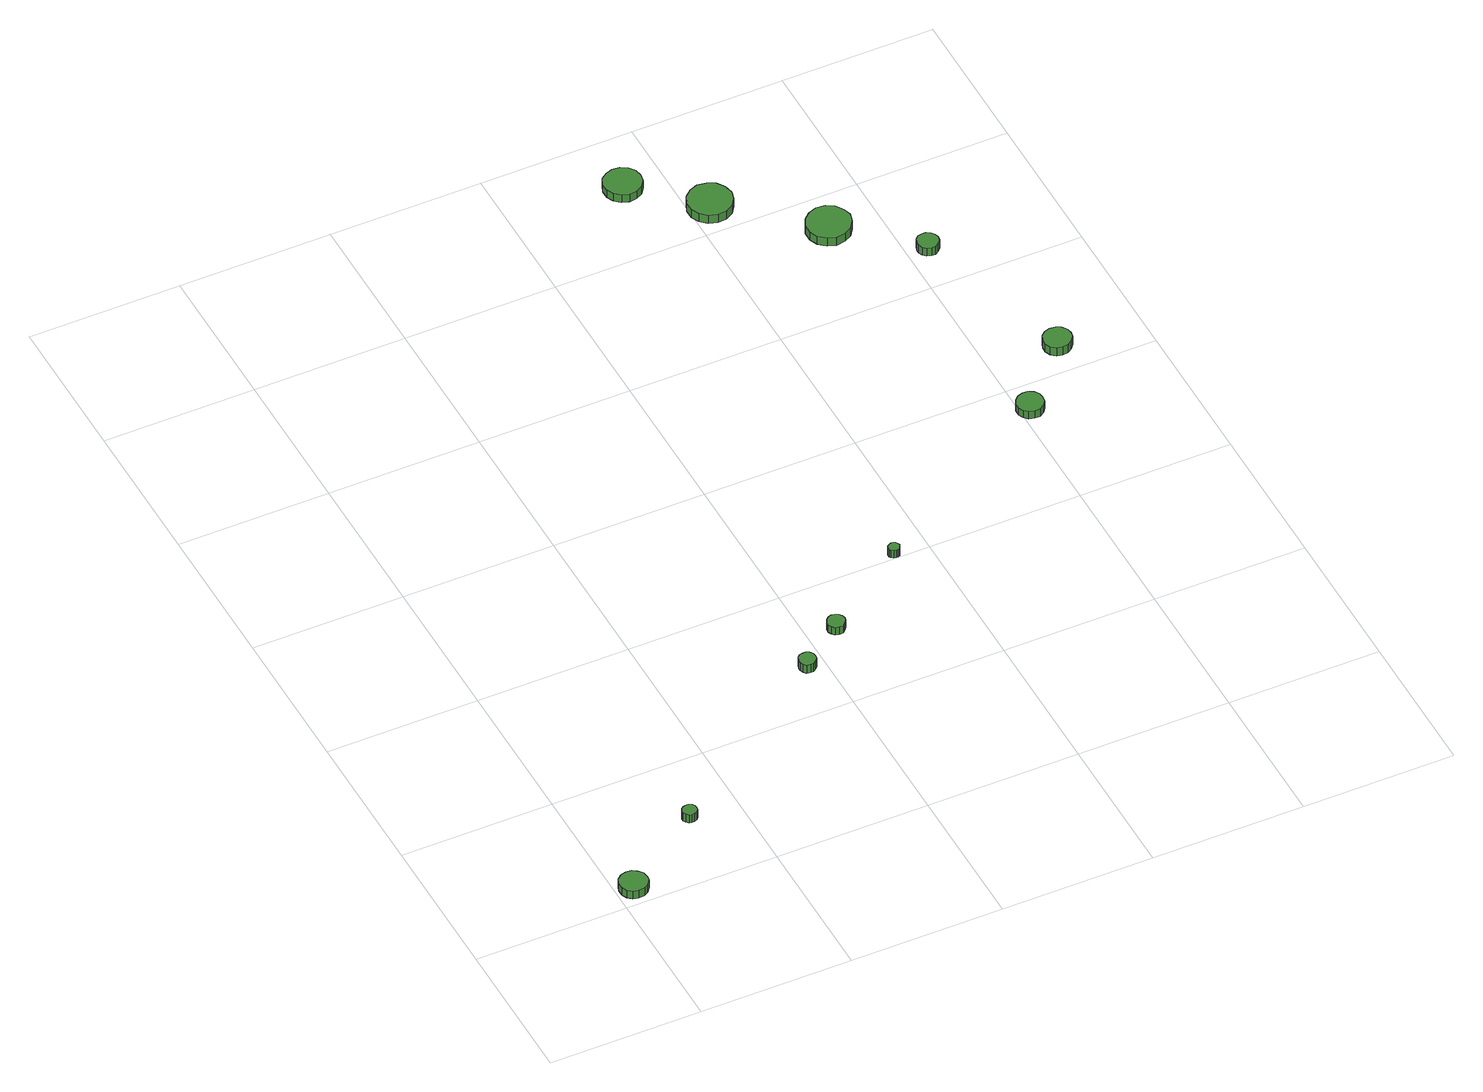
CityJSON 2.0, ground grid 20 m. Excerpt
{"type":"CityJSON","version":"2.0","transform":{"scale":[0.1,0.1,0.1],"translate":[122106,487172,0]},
"CityObjects":{
"tree1":{"type":"SolitaryVegetationObject","attributes":{"function":"something"},"geometry":[{"type":"MultiSurface","lod":"1","boundaries":[[[0,1,2,3,4,5,6,7,8,9,10,11,12,13,14]],[[15,16,17,18,19,20,21,22,23,24,25,26,27,28,29]],[[0,29,28,1]],[[1,28,27,2]],[[2,27,26,3]],[[3,26,25,4]],[[4,25,24,5]],[[5,24,23,6]],[[6,23,22,7]],[[7,22,21,8]],[[8,21,20,9]],[[9,20,19,10]],[[10,19,18,11]],[[11,18,17,12]],[[12,17,16,13]],[[13,16,15,14]],[[14,15,29,0]]]}]},
"tree2":{"type":"SolitaryVegetationObject","attributes":{"function":"something"},"geometry":[{"type":"MultiSurface","lod":"1","boundaries":[[[30,31,32,33,34,35,36,37,38,39,40,41,42,43,44]],[[45,46,47,48,49,50,51,52,53,54,55,56,57,58,59]],[[30,59,58,31]],[[31,58,57,32]],[[32,57,56,33]],[[33,56,55,34]],[[34,55,54,35]],[[35,54,53,36]],[[36,53,52,37]],[[37,52,51,38]],[[38,51,50,39]],[[39,50,49,40]],[[40,49,48,41]],[[41,48,47,42]],[[42,47,46,43]],[[43,46,45,44]],[[44,45,59,30]]]}]},
"tree3":{"type":"SolitaryVegetationObject","attributes":{"function":"something"},"geometry":[{"type":"MultiSurface","lod":"1","boundaries":[[[60,61,62,63,64,65,66,67,68,69,70,71,72,73,74]],[[75,76,77,78,79,80,81,82,83,84,85,86,87,88,89]],[[60,89,88,61]],[[61,88,87,62]],[[62,87,86,63]],[[63,86,85,64]],[[64,85,84,65]],[[65,84,83,66]],[[66,83,82,67]],[[67,82,81,68]],[[68,81,80,69]],[[69,80,79,70]],[[70,79,78,71]],[[71,78,77,72]],[[72,77,76,73]],[[73,76,75,74]],[[74,75,89,60]]]}]},
"tree4":{"type":"SolitaryVegetationObject","attributes":{"function":"something"},"geometry":[{"type":"MultiSurface","lod":"1","boundaries":[[[90,91,92,93,94,95,96,97,98,99,100,101,102,103,104]],[[105,106,107,108,109,110,111,112,113,114,115,116,117,118,119]],[[90,119,118,91]],[[91,118,117,92]],[[92,117,116,93]],[[93,116,115,94]],[[94,115,114,95]],[[95,114,113,96]],[[96,113,112,97]],[[97,112,111,98]],[[98,111,110,99]],[[99,110,109,100]],[[100,109,108,101]],[[101,108,107,102]],[[102,107,106,103]],[[103,106,105,104]],[[104,105,119,90]]]}]},
"tree5":{"type":"SolitaryVegetationObject","attributes":{"function":"something"},"geometry":[{"type":"MultiSurface","lod":"1","boundaries":[[[120,121,122,123,124,125,126,127,128,129,130,131,132,133,134]],[[135,136,137,138,139,140,141,142,143,144,145,146,147,148,149]],[[120,149,148,121]],[[121,148,147,122]],[[122,147,146,123]],[[123,146,145,124]],[[124,145,144,125]],[[125,144,143,126]],[[126,143,142,127]],[[127,142,141,128]],[[128,141,140,129]],[[129,140,139,130]],[[130,139,138,131]],[[131,138,137,132]],[[132,137,136,133]],[[133,136,135,134]],[[134,135,149,120]]]}]},
"tree6":{"type":"SolitaryVegetationObject","attributes":{"function":"something"},"geometry":[{"type":"MultiSurface","lod":"1","boundaries":[[[150,151,152,153,154,155,156,157,158,159,160,161,162,163,164]],[[165,166,167,168,169,170,171,172,173,174,175,176,177,178,179]],[[150,179,178,151]],[[151,178,177,152]],[[152,177,176,153]],[[153,176,175,154]],[[154,175,174,155]],[[155,174,173,156]],[[156,173,172,157]],[[157,172,171,158]],[[158,171,170,159]],[[159,170,169,160]],[[160,169,168,161]],[[161,168,167,162]],[[162,167,166,163]],[[163,166,165,164]],[[164,165,179,150]]]}]},
"tree7":{"type":"SolitaryVegetationObject","attributes":{"function":"something"},"geometry":[{"type":"MultiSurface","lod":"1","boundaries":[[[180,181,182,183,184,185,186,187,188,189,190,191,192,193,194]],[[195,196,197,198,199,200,201,202,203,204,205,206,207,208,209]],[[180,209,208,181]],[[181,208,207,182]],[[182,207,206,183]],[[183,206,205,184]],[[184,205,204,185]],[[185,204,203,186]],[[186,203,202,187]],[[187,202,201,188]],[[188,201,200,189]],[[189,200,199,190]],[[190,199,198,191]],[[191,198,197,192]],[[192,197,196,193]],[[193,196,195,194]],[[194,195,209,180]]]}]},
"tree8":{"type":"SolitaryVegetationObject","attributes":{"function":"something"},"geometry":[{"type":"MultiSurface","lod":"1","boundaries":[[[210,211,212,213,214,215,216,217,218,219,220,221,222,223,224]],[[225,226,227,228,229,230,231,232,233,234,235,236,237,238,239]],[[210,239,238,211]],[[211,238,237,212]],[[212,237,236,213]],[[213,236,235,214]],[[214,235,234,215]],[[215,234,233,216]],[[216,233,232,217]],[[217,232,231,218]],[[218,231,230,219]],[[219,230,229,220]],[[220,229,228,221]],[[221,228,227,222]],[[222,227,226,223]],[[223,226,225,224]],[[224,225,239,210]]]}]},
"tree9":{"type":"SolitaryVegetationObject","attributes":{"function":"something"},"geometry":[{"type":"MultiSurface","lod":"1","boundaries":[[[240,241,242,243,244,245,246,247,248,249,250,251,252,253,254]],[[255,256,257,258,259,260,261,262,263,264,265,266,267,268,269]],[[240,269,268,241]],[[241,268,267,242]],[[242,267,266,243]],[[243,266,265,244]],[[244,265,264,245]],[[245,264,263,246]],[[246,263,262,247]],[[247,262,261,248]],[[248,261,260,249]],[[249,260,259,250]],[[250,259,258,251]],[[251,258,257,252]],[[252,257,256,253]],[[253,256,255,254]],[[254,255,269,240]]]}]},
"tree10":{"type":"SolitaryVegetationObject","attributes":{"function":"something"},"geometry":[{"type":"MultiSurface","lod":"1","boundaries":[[[270,271,272,273,274,275,276,277,278,279,280,281,282,283,284]],[[285,286,287,288,289,290,291,292,293,294,295,296,297,298,299]],[[270,299,298,271]],[[271,298,297,272]],[[272,297,296,273]],[[273,296,295,274]],[[274,295,294,275]],[[275,294,293,276]],[[276,293,292,277]],[[277,292,291,278]],[[278,291,290,279]],[[279,290,289,280]],[[280,289,288,281]],[[281,288,287,282]],[[282,287,286,283]],[[283,286,285,284]],[[284,285,299,270]]]}]},
"tree11":{"type":"SolitaryVegetationObject","attributes":{"function":"something"},"geometry":[{"type":"MultiSurface","lod":"1","boundaries":[[[300,301,302,303,304,305,306,307,308,309,310,311,312,313,314]],[[315,316,317,318,319,320,321,322,323,324,325,326,327,328,329]],[[300,329,328,301]],[[301,328,327,302]],[[302,327,326,303]],[[303,326,325,304]],[[304,325,324,305]],[[305,324,323,306]],[[306,323,322,307]],[[307,322,321,308]],[[308,321,320,309]],[[309,320,319,310]],[[310,319,318,311]],[[311,318,317,312]],[[312,317,316,313]],[[313,316,315,314]],[[314,315,329,300]]]}]}
},
"vertices":[
[40,25,16],[39,32,16],[34,38,16],[28,42,16],[20,43,16],[13,41,16],[7,36,16],[4,29,16],[4,21,16],[7,14,16],[13,9,16],[20,7,16],[28,8,16],[34,11,16],[39,18,16],[39,18,4],[34,11,4],[28,8,4],[20,7,4],[13,9,4],[7,14,4],[4,21,4],[4,29,4],[7,36,4],[13,41,4],[20,43,4],[28,42,4],[34,38,4],[39,32,4],[40,25,4],
[144,102,20],[143,106,20],[141,109,20],[137,111,20],[133,111,20],[130,110,20],[127,108,20],[125,104,20],[125,100,20],[127,97,20],[130,94,20],[133,93,20],[137,93,20],[141,95,20],[143,98,20],[143,98,7],[141,95,7],[137,93,7],[133,93,7],[130,94,7],[127,97,7],[125,100,7],[125,104,7],[127,108,7],[130,110,7],[133,111,7],[137,111,7],[141,109,7],[143,106,7],[144,102,7],
[387,274,20],[386,279,20],[383,283,20],[379,285,20],[375,285,20],[370,284,20],[367,281,20],[365,276,20],[365,272,20],[367,267,20],[370,264,20],[375,263,20],[379,263,20],[383,266,20],[386,269,20],[386,269,7],[383,266,7],[379,263,7],[375,263,7],[370,264,7],[367,267,7],[365,272,7],[365,276,7],[367,281,7],[370,284,7],[375,285,7],[379,285,7],[383,283,7],[386,279,7],[387,274,7],
[448,319,18],[447,324,18],[444,328,18],[440,330,18],[435,331,18],[430,329,18],[427,326,18],[425,322,18],[425,317,18],[427,313,18],[430,309,18],[435,308,18],[440,308,18],[444,311,18],[447,315,18],[447,315,6],[444,311,6],[440,308,6],[435,308,6],[430,309,6],[427,313,6],[425,317,6],[425,322,6],[427,326,6],[430,329,6],[435,331,6],[440,330,6],[444,328,6],[447,324,6],[448,319,6],
[562,403,19],[561,406,19],[559,409,19],[557,410,19],[554,410,19],[551,409,19],[548,407,19],[547,405,19],[547,401,19],[548,399,19],[551,397,19],[554,396,19],[557,396,19],[559,397,19],[561,400,19],[561,400,7],[559,397,7],[557,396,7],[554,396,7],[551,397,7],[548,399,7],[547,401,7],[547,405,7],[548,407,7],[551,409,7],[554,410,7],[557,410,7],[559,409,7],[561,406,7],[562,403,7],
[571,1116,15],[569,1126,15],[563,1134,15],[554,1139,15],[544,1140,15],[535,1137,15],[527,1131,15],[523,1121,15],[523,1111,15],[527,1102,15],[535,1095,15],[544,1092,15],[554,1093,15],[563,1098,15],[569,1106,15],[569,1106,3],[563,1098,3],[554,1093,3],[544,1092,3],[535,1095,3],[527,1102,3],[523,1111,3],[523,1121,3],[527,1131,3],[535,1137,3],[544,1140,3],[554,1139,3],[563,1134,3],[569,1126,3],[571,1116,3],
[655,1042,15],[652,1054,15],[645,1064,15],[635,1069,15],[623,1071,15],[612,1067,15],[603,1059,15],[598,1048,15],[598,1036,15],[603,1026,15],[612,1018,15],[623,1014,15],[635,1015,15],[645,1021,15],[652,1031,15],[652,1031,2],[645,1021,2],[635,1015,2],[623,1014,2],[612,1018,2],[603,1026,2],[598,1036,2],[598,1048,2],[603,1059,2],[612,1067,2],[623,1071,2],[635,1069,2],[645,1064,2],[652,1054,2],[655,1042,2],
[828,556,19],[827,563,19],[823,569,19],[816,573,19],[809,573,19],[802,571,19],[797,566,19],[794,560,19],[794,552,19],[797,546,19],[802,541,19],[809,539,19],[816,539,19],[823,543,19],[827,549,19],[827,549,7],[823,543,7],[816,539,7],[809,539,7],[802,541,7],[797,546,7],[794,552,7],[794,560,7],[797,566,7],[802,571,7],[809,573,7],[816,573,7],[823,569,7],[827,563,7],[828,556,7],
[764,944,16],[761,955,16],[754,965,16],[744,971,16],[732,972,16],[721,968,16],[712,960,16],[707,950,16],[707,938,16],[712,927,16],[721,919,16],[732,915,16],[744,917,16],[754,922,16],[761,932,16],[761,932,3],[754,922,3],[744,917,3],[732,915,3],[721,919,3],[712,927,3],[707,938,3],[707,950,3],[712,960,3],[721,968,3],[732,972,3],[744,971,3],[754,965,3],[761,955,3],[764,944,3],
[907,640,20],[906,647,20],[901,654,20],[895,657,20],[887,658,20],[880,656,20],[874,651,20],[871,644,20],[871,636,20],[874,629,20],[880,624,20],[887,622,20],[895,623,20],[901,627,20],[906,633,20],[906,633,7],[901,627,7],[895,623,7],[887,622,7],[880,624,7],[874,629,7],[871,636,7],[871,644,7],[874,651,7],[880,656,7],[887,658,7],[895,657,7],[901,654,7],[906,647,7],[907,640,7],
[839,860,19],[838,865,19],[834,870,19],[829,873,19],[824,873,19],[818,872,19],[814,868,19],[812,863,19],[812,857,19],[814,852,19],[818,848,19],[824,846,19],[829,846,19],[834,849,19],[838,854,19],[838,854,6],[834,849,6],[829,846,6],[824,846,6],[818,848,6],[814,852,6],[812,857,6],[812,863,6],[814,868,6],[818,872,6],[824,873,6],[829,873,6],[834,870,6],[838,865,6],[839,860,6]
]}
